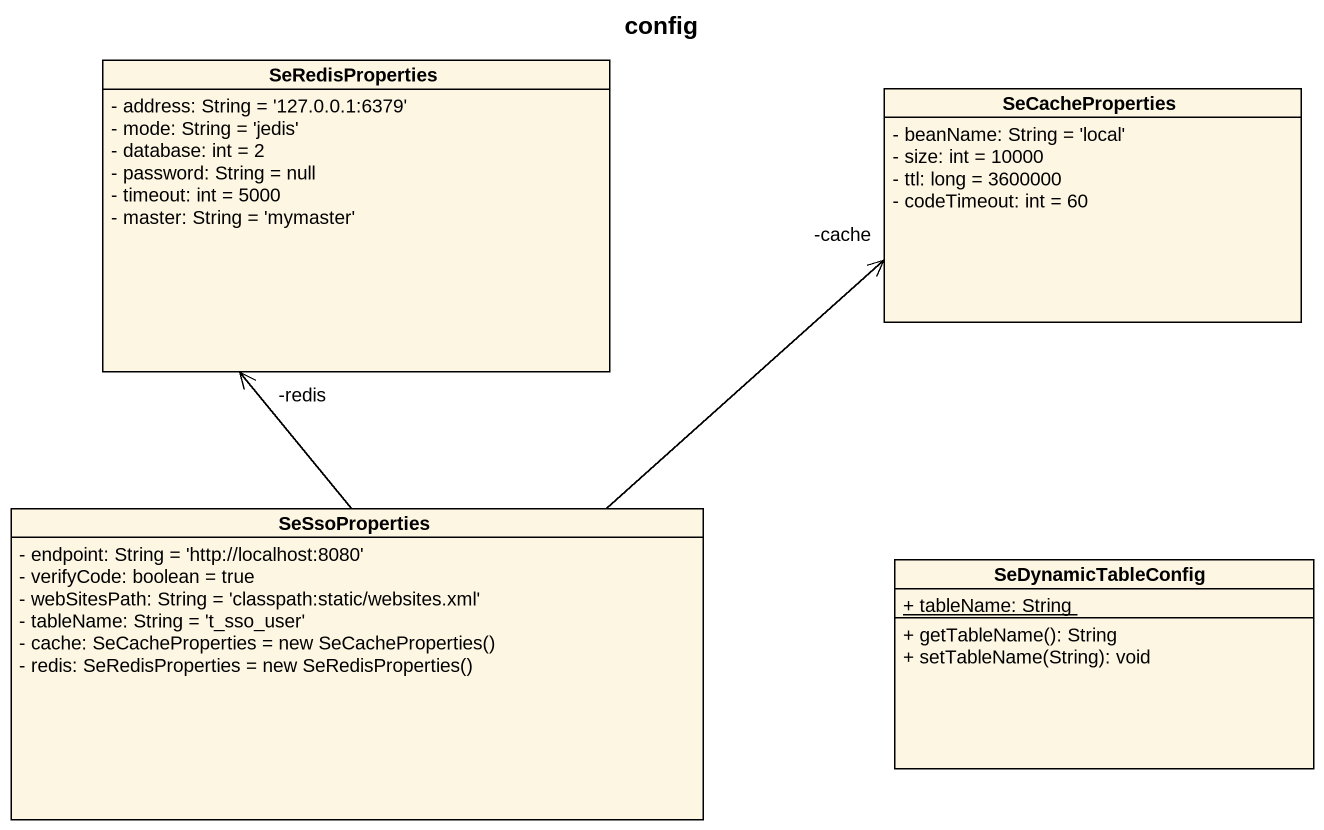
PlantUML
@startuml
title config
hide circle
hide empty members
skinparam classAttributeIconSize 0
class SeRedisProperties {
  - address: String = '127.0.0.1:6379'
  - mode: String = 'jedis'
  - database: int = 2
  - password: String = null
  - timeout: int = 5000
  - master: String = 'mymaster'
}
class SeCacheProperties {
  - beanName: String = 'local'
  - size: int = 10000
  - ttl: long = 3600000
  - codeTimeout: int = 60
}
class SeSsoProperties {
  - endpoint: String = 'http://localhost:8080'
  - verifyCode: boolean = true
  - webSitesPath: String = 'classpath:static/websites.xml'
  - tableName: String = 't_sso_user'
  {field} - cache: SeCacheProperties = new SeCacheProperties()
  {field} - redis: SeRedisProperties = new SeRedisProperties()
}
class SeDynamicTableConfig {
  {static} + tableName: String
  + getTableName(): String
  + setTableName(String): void
}
SeSsoProperties -up-> "-redis" SeRedisProperties
SeSsoProperties -up-> "-cache" SeCacheProperties
@enduml
